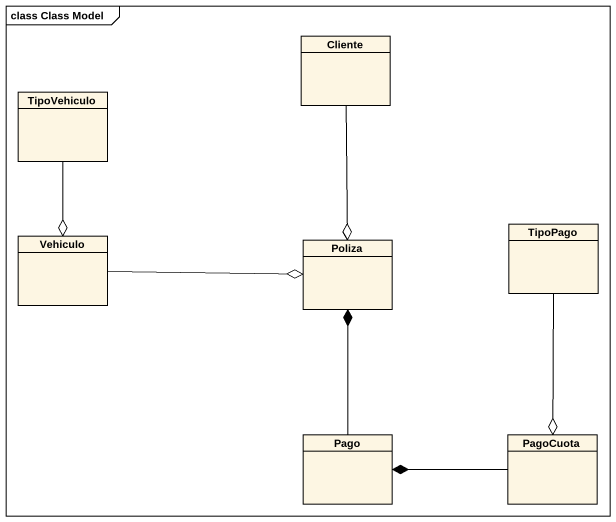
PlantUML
@startuml
mainframe class Class Model
hide circle
hide empty members
class Cliente
class TipoVehiculo
class Vehiculo
class Poliza
class TipoPago
class Pago
class PagoCuota
Cliente --o Poliza
TipoVehiculo --o Vehiculo
Vehiculo -right-o Poliza
TipoPago --o PagoCuota
Pago -up-* Poliza
PagoCuota -left-* Pago
@enduml
